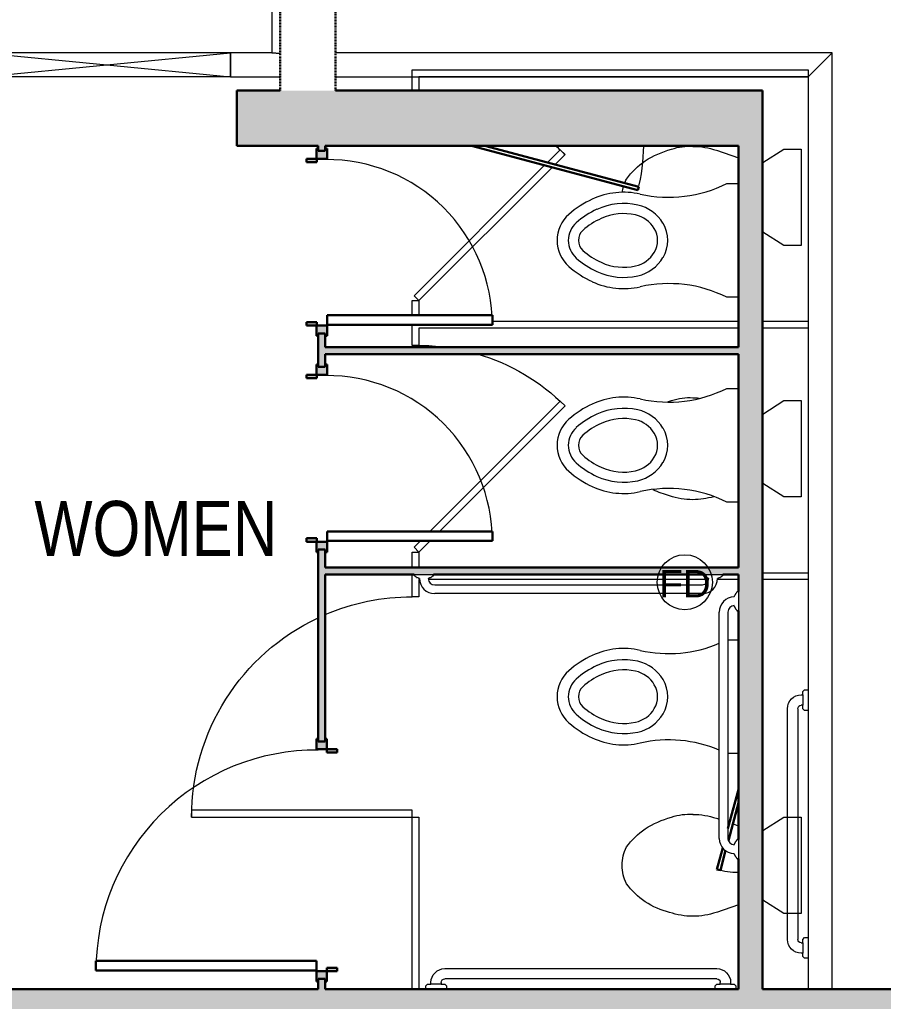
# Model space of a CAD drawing. Header units: inches. Extents: x -4451 to 2809, y -40 to 2719.
# Drawn here: x -2832.1 to -2706.7, y 1431.6 to 1574.2 of the extents above; entities that cross this region are included whole.
import ezdxf

# ---------------------------------------------------------------- set-up
doc = ezdxf.new("R2010")
doc.units = ezdxf.units.IN
doc.header["$MEASUREMENT"] = 0
doc.linetypes.add('Demolished', pattern=[0.1875, 0.125, -0.0625])
for name, color, linetype, lineweight in [('7th Floor_dwg', 8, 'Continuous', 9), ('A-Anno-Bldg', 7, 'Continuous', 9), ('A-ANNO-NOTE', 131, 'Continuous', 18), ('A-DOOR', 31, 'Continuous', 18), ('A-Flor-Pfix', 7, 'Continuous', 9), ('A-Flor-Spcl', 7, 'Continuous', 9), ('A-Flor-Tptn', 7, 'Continuous', 9), ('A-WALL', 113, 'Continuous', 18), ('A-Wall-Bldg', 7, 'Continuous', 9), ('A-Wall-Open', 7, 'Continuous', 9), ('A-WALL-PATT', 111, 'Continuous', 18), ('I-FURN', 30, 'Continuous', 18), ('I-WALL', 2, 'Demolished', 9), ('P-SANR-FIXT', 6, 'Continuous', 18)]:
    doc.layers.add(name, color=color, linetype=linetype, lineweight=lineweight)
doc.styles.add('Arial', font='arial.ttf', dxfattribs={"width": 0.8, "height": 8})
doc.styles.add('Arial_3', font='arial.ttf', dxfattribs={"height": 4})

# ---------------------------------------------------------------- blocks, each defined once
blk = doc.blocks.new('7th Floor_dwg_Stall _Accessible_-V7-Level 07 DEMOLITION PLAN')
at = {"layer": 'A-Flor-Pfix'}
for p, q in [((11.63, 24.25), (11.41, 24.17)), ((13.32, 24.84), (12.9, 24.7)), ((10.94, 24.01), (10.12, 23.72)), ((10.12, 12.28), (13.32, 11.16))]:
    blk.add_line(p, q, dxfattribs=at)
at = {"layer": 'A-Flor-Pfix', "flags": 128}
blk.add_lwpolyline([(6.59, 23.04), (3.5, 25), (1, 25), (1, 11), (3.5, 11), (6.59, 12.96)], dxfattribs=at)
at = {"layer": 'A-Flor-Pfix'}
for centre, radius, start, end in [((16.72, 14.88), 10.52, 90, 108.8354), ((17.24, 17.38), 8.05, 71.1646, 93.7754), ((16.16, 11.47), 14.01, 57.6462, 74.7553), ((17.24, 14.02), 11.29, 36.0611, 55.3641), ((21.07, 18), 5.93, 0, 26.7012), ((21.07, 18), 5.93, 333.2988, 360), ((17.24, 21.98), 11.29, 304.6359, 323.9389), ((16.7, 23.91), 13.2, 284.9626, 301.7838), ((16.72, 21.12), 10.52, 251.1646, 270), ((16.72, 21.12), 10.52, 270, 288.8354)]:
    blk.add_arc(centre, radius, start, end, dxfattribs=at)
at = {"layer": 'A-Flor-Spcl'}
for p, q in [((0.75, 42.75), (0.75, 41.25)), ((1.5, 40.75), (1.5, 7.25)), ((3, 7.25), (3, 40.75)), ((0.75, 6.75), (0.75, 5.25)), ((52.75, 3), (13.25, 3)), ((13.25, 1.5), (52.75, 1.5)), ((11.25, 0.75), (12.75, 0.75)), ((53.25, 0.75), (54.75, 0.75))]:
    blk.add_line(p, q, dxfattribs=at)
at = {"layer": 'A-Flor-Spcl', "flags": 128}
for points in [[(1, 42.75), (0.75, 42.75), (0.75, 43.25), (0.5, 43.5), (0, 43.5), (0, 40.5), (0.5, 40.5), (0.75, 40.75), (0.75, 41.25), (1, 41.25)], [(1, 6.75), (0.75, 6.75), (0.75, 7.25), (0.5, 7.5), (0, 7.5), (0, 4.5), (0.5, 4.5), (0.75, 4.75), (0.75, 5.25), (1, 5.25)], [(11.25, 1), (11.25, 0.75), (10.75, 0.75), (10.5, 0.5), (10.5, 0)], [(13.5, 0), (13.5, 0.5), (13.25, 0.75), (12.75, 0.75), (12.75, 1)], [(53.25, 1), (53.25, 0.75), (52.75, 0.75), (52.5, 0.5), (52.5, 0)], [(55.5, 0), (55.5, 0.5), (55.25, 0.75), (54.75, 0.75), (54.75, 1)]]:
    blk.add_lwpolyline(points, dxfattribs=at)
at = {"layer": 'A-Flor-Spcl'}
for centre, radius, start, end in [((1, 40.75), 2, 360, 90), ((1, 40.75), 0.5, 0, 90), ((1, 7.25), 2, 270, 0), ((1, 7.25), 0.5, 270, 360), ((13.25, 1), 2, 90, 180), ((52.75, 1), 2, 0, 90), ((13.25, 1), 0.5, 90, 180), ((52.75, 1), 0.5, 0, 90)]:
    blk.add_arc(centre, radius, start, end, dxfattribs=at)
at = {"layer": 'A-Flor-Tptn'}
for p, q in [((6.62, 60.5), (0, 60.5)), ((10.12, 59.5), (13.16, 59.5)), ((14.44, 59.5), (55.12, 59.5))]:
    blk.add_line(p, q, dxfattribs=at)
at = {"layer": 'A-Flor-Tptn', "flags": 128}
for points in [[(0, 60.5), (0, 59.5), (6.62, 59.5)], [(56.39, 59.5), (56.5, 59.5), (56.5, 57), (57.5, 57), (57.5, 60.25)], [(57.5, 0), (57.5, 25), (56.5, 25), (56.5, 0)]]:
    blk.add_lwpolyline(points, dxfattribs=at)
blk.add_lwpolyline([(57.5, 25), (57.5, 26), (89.5, 26), (89.5, 25)], close=True, dxfattribs=at)
at = {"layer": 'A-Flor-Tptn'}
for start, end in [(66.7624, 90), (360, 64.7646)]:
    blk.add_arc((57.5, 25), 32, start, end, dxfattribs=at)
blk = doc.blocks.new('7th Floor_dwg_Stall-V8-Level 07 DEMOLITION PLAN')
at = {"layer": 'A-Flor-Pfix'}
for p, q in [((10.18, 23.74), (10.12, 23.72)), ((10.12, 12.28), (10.18, 12.26))]:
    blk.add_line(p, q, dxfattribs=at)
at = {"layer": 'A-Flor-Pfix', "flags": 128}
blk.add_lwpolyline([(6.59, 23.04), (3.5, 25), (1, 25), (1, 11), (3.5, 11), (6.59, 12.96)], dxfattribs=at)
at = {"layer": 'A-Flor-Pfix'}
for centre, radius, start, end in [((16.72, 14.88), 10.52, 90, 94.9597), ((17.24, 17.38), 8.05, 71.1646, 93.7754), ((16.16, 11.47), 14.01, 72.5283, 74.7553), ((16.7, 23.91), 13.2, 284.9626, 295.9257), ((16.72, 21.12), 10.52, 253.4962, 270), ((16.72, 21.12), 10.52, 270, 288.8354)]:
    blk.add_arc(centre, radius, start, end, dxfattribs=at)
at = {"layer": 'A-Flor-Tptn'}
for p, q in [((6.62, 36.5), (0, 36.5)), ((45.85, 36.5), (10.12, 36.5)), ((54.88, 4.63), (56.5, 3))]:
    blk.add_line(p, q, dxfattribs=at)
at = {"layer": 'A-Flor-Tptn', "flags": 128}
for points in [[(0, 36.5), (0, 35.5), (6.62, 35.5)], [(10.12, 35.5), (56.5, 35.5), (56.5, 33), (57.5, 33), (57.5, 36)], [(54.91, 6), (35.99, 24.92), (35.29, 24.21), (53.5, 6)], [(56.5, 3), (57.21, 3.71), (56.29, 4.63)], [(57.5, 0.75), (57.5, 3), (56.5, 3), (56.5, 0.75)]]:
    blk.add_lwpolyline(points, dxfattribs=at)
at = {"layer": 'A-Flor-Tptn'}
for start, end in [(90, 97.3056), (106.3543, 135)]:
    blk.add_arc((56.5, 3), 30, start, end, dxfattribs=at)
blk = doc.blocks.new('7th Floor_dwg_Stall-V9-Level 07 DEMOLITION PLAN')
at = {"layer": 'A-Flor-Pfix'}
blk.add_line((13.32, 24.84), (10.12, 23.72), dxfattribs=at)
at = {"layer": 'A-Flor-Pfix', "flags": 128}
blk.add_lwpolyline([(6.59, 23.04), (3.5, 25), (1, 25), (1, 11), (3.5, 11), (6.59, 12.96)], dxfattribs=at)
at = {"layer": 'A-Flor-Pfix'}
for centre, radius, start, end in [((16.72, 14.88), 10.52, 90, 108.8354), ((17.24, 17.38), 8.05, 71.1646, 93.7754), ((16.16, 11.47), 14.01, 57.6462, 74.7553), ((17.24, 14.02), 11.29, 36.0611, 55.3641), ((21.07, 18), 5.93, 20.3578, 26.7012), ((21.07, 18), 5.93, 6.8937, 15.4982)]:
    blk.add_arc(centre, radius, start, end, dxfattribs=at)
at = {"layer": 'A-Flor-Tptn'}
blk.add_line((37.14, 22.36), (56.5, 3), dxfattribs=at)
at = {"layer": 'A-Flor-Tptn', "flags": 128}
for points in [[(0, 36.5), (0, 35.5), (56.5, 35.5), (56.5, 33.5)], [(57.5, 33.5), (57.5, 36.5), (0, 36.5)], [(37.85, 23.07), (35.99, 24.92), (35.29, 24.21), (36.73, 22.77)], [(56.5, 3), (57.21, 3.71), (38.26, 22.66)], [(57.5, 0.88), (57.5, 3), (56.5, 3), (56.5, 0.88)]]:
    blk.add_lwpolyline(points, dxfattribs=at)
at = {"layer": 'A-Flor-Tptn'}
blk.add_arc((56.5, 3), 30, 131.27, 135, dxfattribs=at)
blk = doc.blocks.new('7th Floor_dwg-6970059-Level 07 DEMOLITION PLAN')
at = {"layer": 'A-Wall-Bldg', "flags": 128}
for points in [[(-2795.47, 1628.15), (-2795.47, 1599.4), (-2795.47, 1569.4), (-2801.43, 1569.4), (-2801.43, 1565.9), (-2794.22, 1565.9)], [(-2714.1, 1433.4), (-2714.1, 1569.4), (-2786.22, 1569.4)], [(-2786.22, 1565.9), (-2717.6, 1565.9), (-2717.6, 1433.4)]]:
    blk.add_lwpolyline(points, dxfattribs=at)
at = {"layer": 'A-Wall-Open'}
blk.add_line((-2801.43, 1569.4), (-2837.43, 1569.4), dxfattribs=at)
at = {"layer": 'A-Wall-Open', "flags": 128}
blk.add_lwpolyline([(-2837.43, 1565.9), (-2801.43, 1569.4), (-2801.43, 1565.9), (-2837.43, 1565.9), (-2837.43, 1569.4), (-2801.43, 1565.9)], dxfattribs=at)
at = {"layer": 'A-WALL-PATT', "color": 7, "lineweight": 9, "flags": 128}
blk.add_lwpolyline([(-2801.43, 1565.9), (-2801.43, 1568.9), (-2801.43, 1569.4)], dxfattribs=at)
for points in [[(-2794.22, 1569.28), (-2795.47, 1569.4)], [(-2714.1, 1569.4), (-2715.27, 1568.23), (-2717.6, 1565.9), (-2714.6, 1568.9)]]:
    blk.add_lwpolyline(points, close=True, dxfattribs=at)
at = {"extrusion": (0, 0, -1), "zscale": -1}
for name, p in [('7th Floor_dwg_Stall-V9-Level 07 DEMOLITION PLAN', (2717.6, 1530.4)), ('7th Floor_dwg_Stall-V8-Level 07 DEMOLITION PLAN', (2717.6, 1493.9)), ('7th Floor_dwg_Stall _Accessible_-V7-Level 07 DEMOLITION PLAN', (2717.6, 1433.4))]:
    blk.add_blockref(name, p, dxfattribs=at)
at = {"layer": 'A-Anno-Bldg', "insert": (-2812.29, 1504.32), "char_height": 8, "width": 41.7217, "attachment_point": 2, "line_spacing_factor": 0.941778, "style": 'Arial'}
blk.add_mtext('WOMEN', dxfattribs=at)
blk = doc.blocks.new('P-Toilet-Wall-3D - Wall Mount-V16-Level 07 DEMOLITION PLAN')
at = {"layer": 'P-SANR-FIXT', "lineweight": 9}
for p, q in [((-995.46, 1581.66), (-995.46, 1583.29)), ((-978.96, 1583.29), (-978.96, 1581.66)), ((-988.46, 1581.66), (-995.46, 1581.66)), ((-988.46, 1581.6), (-988.46, 1581.66)), ((-978.96, 1581.66), (-985.96, 1581.66)), ((-985.96, 1581.66), (-985.96, 1581.6))]:
    blk.add_line(p, q, dxfattribs=at)
for centre, radius, start, end in [((-987.21, 1602.9), 5.03, 41.296, 138.704), ((-980.4, 1596.92), 14.09, 138.704, 155.296), ((-987.21, 1602.9), 3.4, 41.296, 138.704), ((-994.02, 1596.92), 14.09, 24.704, 41.296), ((-980.4, 1596.92), 12.47, 138.704, 155.296), ((-980.4, 1596.92), 11, 138.704, 155.296), ((-987.21, 1602.9), 1.93, 41.296, 138.704), ((-994.02, 1596.92), 11, 24.704, 41.296), ((-994.02, 1596.92), 12.47, 24.704, 41.296), ((-983.28, 1598.25), 10.93, 155.296, 192.704), ((-991.15, 1598.25), 10.93, 347.296, 24.704), ((-983.28, 1598.25), 9.3, 155.296, 192.704), ((-983.28, 1598.25), 7.83, 155.296, 192.704), ((-991.15, 1598.25), 7.83, 347.296, 24.704), ((-991.15, 1598.25), 9.3, 347.296, 24.704), ((-1012.31, 1591.7), 18.83, 333.4615, 12.704), ((-986.78, 1597.46), 5.71, 192.704, 239.296), ((-986.78, 1597.46), 4.24, 192.704, 239.296), ((-987.64, 1597.46), 4.24, 300.704, 347.296), ((-987.64, 1597.46), 5.71, 300.704, 347.296), ((-962.11, 1591.7), 18.83, 167.296, 206.5385), ((-987.21, 1596.73), 4.87, 239.296, 300.704), ((-987.21, 1596.73), 3.4, 239.296, 300.704)]:
    blk.add_arc(centre, radius, start, end, dxfattribs=at)
blk = doc.blocks.new('P-Toilet-Wall-3D - Wall Mount-V18-Level 07 DEMOLITION PLAN')
at = {"layer": 'P-SANR-FIXT', "lineweight": 9}
for p, q in [((-867.65, 1478.15), (-867.65, 1485.15)), ((-867.65, 1485.15), (-866.2, 1485.15)), ((-867.72, 1478.15), (-867.65, 1478.15)), ((-867.65, 1475.65), (-867.72, 1475.65)), ((-867.65, 1468.65), (-867.65, 1475.65)), ((-866.2, 1468.65), (-867.65, 1468.65))]:
    blk.add_line(p, q, dxfattribs=at)
for centre, radius, start, end in [((-857.61, 1502), 18.83, 247.0894, 282.704), ((-851.07, 1472.96), 10.93, 65.296, 102.704), ((-852.39, 1470.09), 14.09, 48.704, 65.296), ((-851.86, 1476.47), 5.71, 102.704, 149.296), ((-851.07, 1472.96), 9.3, 65.296, 102.704), ((-852.39, 1470.09), 12.47, 48.704, 65.296), ((-851.86, 1476.47), 4.24, 102.704, 149.296), ((-851.07, 1472.96), 7.83, 65.296, 102.704), ((-852.39, 1470.09), 11, 48.704, 65.296), ((-846.41, 1476.9), 5.03, 311.296, 48.704), ((-852.58, 1476.9), 4.87, 149.296, 210.704), ((-852.58, 1476.9), 3.4, 149.296, 210.704), ((-846.41, 1476.9), 3.4, 311.296, 48.704), ((-846.41, 1476.9), 1.93, 311.296, 48.704), ((-851.86, 1477.33), 5.71, 210.704, 257.296), ((-851.86, 1477.33), 4.24, 210.704, 257.296), ((-852.39, 1483.71), 11, 294.704, 311.296), ((-852.39, 1483.71), 12.47, 294.704, 311.296), ((-851.07, 1480.83), 7.83, 257.296, 294.704), ((-852.39, 1483.71), 14.09, 294.704, 311.296), ((-851.07, 1480.83), 9.3, 257.296, 294.704), ((-857.61, 1451.8), 18.83, 77.296, 112.9106), ((-851.07, 1480.83), 10.93, 257.296, 294.704)]:
    blk.add_arc(centre, radius, start, end, dxfattribs=at)
blk = doc.blocks.new('Door - Single - Solid Door 3-V29-Level 07 DEMOLITION PLAN')
at = {"layer": 'A-DOOR'}
h = blk.add_hatch(color=10, dxfattribs=at)
h.paths.add_polyline_path([(-13.63, 0.59), (-13.26, 0.59), (-13.26, -0.41), (-13.63, -0.41), (-13.63, -0.68), (-12.13, -0.68), (-12.13, -2.14), (-11.63, -2.14), (-11.63, -0.64), (-12.13, -0.64), (-12.13, 0.86), (-13.63, 0.86)], flags=0)
h.paths.add_polyline_path([(19.62, -0.64), (19.62, -2.14), (20.12, -2.14), (20.12, -0.68), (21.62, -0.68), (21.62, -0.41), (21.24, -0.41), (21.24, 0.59), (21.62, 0.59), (21.62, 0.86), (20.12, 0.86), (20.12, -0.64)], flags=0)
at = {"layer": 'A-DOOR', "color": 8, "lineweight": 30}
for p, q in [((-12.01, 32.86), (-10.63, 32.86)), ((-12.01, 0.86), (-12.01, 32.86)), ((-10.63, 32.86), (-10.63, 0.86)), ((-13.63, 0.86), (-13.63, 0.59)), ((-12.13, 0.86), (-13.63, 0.86)), ((-12.13, -0.64), (-12.13, 0.86)), ((-10.63, 0.86), (-12.01, 0.86)), ((21.62, 0.86), (20.12, 0.86)), ((20.12, 0.86), (20.12, -0.64)), ((21.62, 0.59), (21.62, 0.86)), ((-13.63, -0.41), (-13.63, -0.68)), ((-13.63, -0.68), (-12.13, -0.68)), ((-11.63, -0.64), (-12.13, -0.64)), ((-12.13, -0.68), (-12.13, -2.14)), ((-11.63, -2.14), (-11.63, -0.64)), ((20.12, -0.64), (19.62, -0.64)), ((19.62, -0.64), (19.62, -2.14)), ((20.12, -2.14), (20.12, -0.68)), ((20.12, -0.68), (21.62, -0.68)), ((21.62, -0.68), (21.62, -0.41)), ((-12.13, -2.14), (-11.63, -2.14)), ((19.62, -2.14), (20.12, -2.14))]:
    blk.add_line(p, q, dxfattribs=at)
at = {"layer": 'A-DOOR', "lineweight": 9}
blk.add_arc((-12.01, 0.86), 32, 359.5, 90, dxfattribs=at)
blk = doc.blocks.new('Door - Single - Solid Door 2-7020873-Level 07 DEMOLITION PLAN')
at = {"layer": 'A-DOOR'}
h = blk.add_hatch(color=10, dxfattribs=at)
h.paths.add_polyline_path([(-9.63, 0.68), (-9.63, 0.41), (-9.26, 0.41), (-9.26, -0.59), (-9.63, -0.59), (-9.63, -0.86), (-8.13, -0.86), (-8.13, 0.64), (-7.63, 0.64), (-7.63, 2.14), (-8.13, 2.14), (-8.13, 0.68), (-9.26, 0.68)], flags=0)
h.paths.add_polyline_path([(15.62, 0.64), (16.12, 0.64), (16.12, -0.86), (17.62, -0.86), (17.62, -0.59), (17.24, -0.59), (17.24, 0.41), (17.62, 0.41), (17.62, 0.68), (16.12, 0.68), (16.12, 2.14), (15.62, 2.14), (15.62, 1.28)], flags=0)
at = {"layer": 'A-DOOR', "color": 8, "lineweight": 30}
for p, q in [((-8.13, 2.14), (-7.63, 2.14)), ((-8.13, 0.68), (-8.13, 2.14)), ((-7.63, 2.14), (-7.63, 0.64)), ((15.62, 2.14), (16.12, 2.14)), ((15.62, 0.64), (15.62, 2.14)), ((16.12, 2.14), (16.12, 0.68)), ((-9.63, 0.68), (-8.13, 0.68)), ((-9.63, 0.41), (-9.63, 0.68)), ((-8.13, 0.64), (-8.13, -0.86)), ((-7.63, 0.64), (-8.13, 0.64)), ((16.12, 0.64), (15.62, 0.64)), ((16.12, 0.68), (17.62, 0.68)), ((16.12, -0.86), (16.12, 0.64)), ((17.62, 0.68), (17.62, 0.41)), ((-9.63, -0.86), (-9.63, -0.59)), ((-8.13, -0.86), (-9.63, -0.86)), ((-6.63, -0.86), (-8.01, -0.86)), ((-8.01, -0.86), (-8.01, -24.86)), ((-6.63, -24.86), (-6.63, -0.86)), ((17.62, -0.86), (16.12, -0.86)), ((17.62, -0.59), (17.62, -0.86)), ((-8.01, -24.86), (-6.63, -24.86))]:
    blk.add_line(p, q, dxfattribs=at)
at = {"layer": 'A-DOOR', "lineweight": 9}
blk.add_arc((-8.01, -0.86), 24, 270, 0.5, dxfattribs=at)
blk = doc.blocks.new('P-Grab_Bar-36in - 36 INCH-3759717-Level 07 DEMOLITION PLAN')
at = {"layer": 'I-FURN', "lineweight": 9}
for p, q in [((-1039.29, 1584.39), (-1006.43, 1584.39)), ((-1006.44, 1583.12), (-1039.29, 1583.12)), ((-1042.26, 1581.6), (-1042.26, 1581.74)), ((-1039.46, 1581.6), (-1042.26, 1581.6)), ((-1041.57, 1582.21), (-1041.5, 1582.21)), ((-1040.23, 1582.21), (-1040.16, 1582.21)), ((-1039.46, 1581.74), (-1039.46, 1581.6)), ((-1006.26, 1581.6), (-1006.26, 1581.74)), ((-1003.46, 1581.6), (-1006.26, 1581.6)), ((-1005.57, 1582.21), (-1005.5, 1582.21)), ((-1004.23, 1582.21), (-1004.16, 1582.21)), ((-1003.46, 1581.74), (-1003.46, 1581.6))]:
    blk.add_line(p, q, dxfattribs=at)
for centre, radius, start, end in [((-1039.29, 1582.18), 2.21, 90, 179.1445), ((-1006.44, 1582.18), 2.21, 0.8636, 89.8856), ((-1039.28, 1582.17), 0.946, 90.5765, 177.6589), ((-1006.44, 1582.17), 0.946, 2.3393, 89.6607), ((-1042.17, 1581.74), 0.0934, 88.0011, 180), ((-1042.17, 1581.93), 0.0984, 272.9558, 347.0471), ((-1041.99, 1581.86), 0.0975, 89.156, 150.8479), ((-1042.01, 1582.06), 0.0998, 280.0133, 343.9943), ((-1041.83, 1581.98), 0.0983, 82.1862, 147.824), ((-1041.81, 1582.33), 0.259, 270.2678, 327.7398), ((-1041.57, 1582.18), 0.0327, 86.7864, 147.7398), ((-1040.16, 1582.18), 0.0327, 32.2602, 93.2136), ((-1039.91, 1582.33), 0.259, 212.2602, 269.7322), ((-1039.9, 1581.98), 0.0983, 32.176, 97.8138), ((-1039.72, 1582.06), 0.0998, 196.0057, 259.9867), ((-1039.73, 1581.86), 0.0975, 29.1521, 90.844), ((-1039.55, 1581.93), 0.0984, 192.9529, 267.0442), ((-1039.56, 1581.74), 0.0934, 0, 91.9989), ((-1006.17, 1581.74), 0.0934, 88, 180), ((-1006.17, 1581.93), 0.0984, 272.955, 347.045), ((-1005.99, 1581.86), 0.0975, 89.1532, 150.8468), ((-1006.01, 1582.06), 0.0998, 280.0117, 343.9883), ((-1005.83, 1581.98), 0.0983, 82.1794, 147.8206), ((-1005.81, 1582.33), 0.259, 270.2661, 327.7339), ((-1005.57, 1582.18), 0.0327, 86.7675, 147.7339), ((-1004.16, 1582.18), 0.0327, 32.2704, 93.2464), ((-1003.91, 1582.33), 0.259, 212.2704, 269.7352), ((-1003.9, 1581.98), 0.0983, 32.1818, 97.8257), ((-1003.72, 1582.06), 0.0998, 196.0161, 259.9895), ((-1003.73, 1581.86), 0.0975, 29.154, 90.8489), ((-1003.55, 1581.93), 0.0984, 192.9565, 267.0456), ((-1003.56, 1581.74), 0.0934, 0, 92.0008)]:
    blk.add_arc(centre, radius, start, end, dxfattribs=at)
blk = doc.blocks.new('P-Grab_Bar-42in - 42 INCH-3757786-Level 07 DEMOLITION PLAN')
at = {"layer": 'I-FURN', "lineweight": 9}
for p, q in [((-1000.1, 1628.66), (-999.96, 1628.66)), ((-999.96, 1628.66), (-999.96, 1625.86)), ((-1000.57, 1627.9), (-1000.57, 1627.97)), ((-1002.75, 1586.83), (-1002.75, 1625.69)), ((-1001.48, 1625.69), (-1001.48, 1586.83)), ((-1000.57, 1626.56), (-1000.57, 1626.63)), ((-999.96, 1625.86), (-1000.1, 1625.86)), ((-1000.57, 1585.9), (-1000.57, 1585.97)), ((-1000.1, 1586.66), (-999.96, 1586.66)), ((-999.96, 1586.66), (-999.96, 1583.86)), ((-1000.57, 1584.56), (-1000.57, 1584.62)), ((-999.96, 1583.86), (-1000.1, 1583.86))]:
    blk.add_line(p, q, dxfattribs=at)
for centre, radius, start, end in [((-1000.7, 1628.21), 0.259, 302.2704, 359.7352), ((-1000.34, 1628.23), 0.0983, 122.1818, 187.8257), ((-1000.42, 1628.4), 0.0998, 286.0161, 349.9895), ((-1000.22, 1628.39), 0.0975, 119.154, 180.8489), ((-1000.29, 1628.57), 0.0984, 282.9565, 357.0456), ((-1000.1, 1628.57), 0.0934, 90, 182.0008), ((-1000.54, 1625.69), 2.21, 90.8636, 179.8856), ((-1000.54, 1627.97), 0.0327, 122.2704, 183.2464), ((-1000.53, 1625.68), 0.946, 92.3393, 179.6607), ((-1000.54, 1626.56), 0.0327, 176.7675, 237.7339), ((-1000.7, 1626.31), 0.259, 0.2661, 57.7339), ((-1000.34, 1626.3), 0.0983, 172.1794, 237.8206), ((-1000.42, 1626.12), 0.0998, 10.0117, 73.9883), ((-1000.22, 1626.13), 0.0975, 179.1532, 240.8468), ((-1000.29, 1625.95), 0.0984, 2.955, 77.045), ((-1000.1, 1625.95), 0.0934, 178, 270), ((-1000.54, 1586.83), 2.21, 180, 269.1445), ((-1000.53, 1586.84), 0.946, 180.5765, 267.6589), ((-1000.54, 1585.97), 0.0327, 122.2602, 183.2136), ((-1000.7, 1586.21), 0.259, 302.2602, 359.7322), ((-1000.34, 1586.23), 0.0983, 122.176, 187.8138), ((-1000.42, 1586.4), 0.0998, 286.0057, 349.9867), ((-1000.22, 1586.39), 0.0975, 119.1521, 180.844), ((-1000.29, 1586.57), 0.0984, 282.9529, 357.0442), ((-1000.1, 1586.57), 0.0934, 90, 181.9989), ((-1000.54, 1584.56), 0.0327, 176.7864, 237.7398), ((-1000.7, 1584.31), 0.259, 0.2678, 57.7398), ((-1000.34, 1584.3), 0.0983, 172.1862, 237.824), ((-1000.42, 1584.12), 0.0998, 10.0133, 73.9943), ((-1000.22, 1584.13), 0.0975, 179.156, 240.8479), ((-1000.29, 1583.95), 0.0984, 2.9558, 77.0471), ((-1000.1, 1583.95), 0.0934, 178.0011, 270)]:
    blk.add_arc(centre, radius, start, end, dxfattribs=at)
blk = doc.blocks.new('Door-Single-Panel - ACCESS PANEL-7119048-Level 07 DEMOLITION PLAN')
at = {"layer": 'A-DOOR', "color": 8, "lineweight": 30}
for p, q in [((-11.65, 10.47), (-11.78, 9.99)), ((-11.78, 9.99), (10.57, 4)), ((12.5, 4), (-11.65, 10.47))]:
    blk.add_line(p, q, dxfattribs=at)
at = {"layer": 'A-DOOR', "lineweight": 9}
blk.add_arc((12.5, 4), 25, 165, 180, dxfattribs=at)
blk = doc.blocks.new('Door-Single-Panel - ACCESS PANEL 2-7119058-Level 07 DEMOLITION PLAN')
at = {"layer": 'A-DOOR', "color": 8, "lineweight": 30}
for p, q in [((-5.59, 4.86), (-5.72, 4.37)), ((-5.72, 4.37), (-2.86, 3.61)), ((-2.47, 4.02), (-5.59, 4.86)), ((-1.38, 3.21), (4.07, 1.75)), ((6, 1.75), (0.34, 3.27))]:
    blk.add_line(p, q, dxfattribs=at)
at = {"layer": 'A-DOOR', "lineweight": 9}
blk.add_arc((6, 1.75), 12, 165, 180, dxfattribs=at)

msp = doc.modelspace()

# ---------------------------------------------------------------- hatches: boundary and pattern name
at = {"layer": 'A-WALL-PATT', "lineweight": 9}
for points in [[(-2727.72, 1555.9), (-2724.22, 1555.9), (-2724.22, 1563.9), (-2800.51, 1563.9), (-2800.51, 1555.9), (-2728.33, 1555.9)], [(-2727.72, 1433.4), (-2724.22, 1433.4), (-2724.22, 1555.9), (-2727.72, 1555.9), (-2727.72, 1451.65)], [(-2728.33, 1525.65), (-2727.72, 1525.65), (-2727.72, 1526.65), (-2787.72, 1526.65), (-2787.72, 1525.65), (-2743.94, 1525.65)], [(-2759.55, 1493.65), (-2727.72, 1493.65), (-2727.72, 1494.65), (-2787.72, 1494.65), (-2787.72, 1493.65), (-2763.45, 1493.65)], [(-2697.1, 1429.9), (-2695.35, 1429.9), (-2695.35, 1433.4), (-2858.22, 1433.4), (-2858.22, 1429.9), (-2697.11, 1429.9)]]:
    msp.add_hatch(color=7, dxfattribs=at).paths.add_polyline_path(points, flags=0)
h = msp.add_hatch(color=7, dxfattribs=at)
h.paths.add_polyline_path([(-2787.72, 1433.4), (-2787.72, 1434.9), (-2788.72, 1434.9), (-2788.72, 1433.4)], flags=0)
h.paths.add_polyline_path([(-2787.72, 1469.4), (-2787.72, 1497.27), (-2788.72, 1497.27), (-2788.72, 1469.4)], flags=0)
h.paths.add_polyline_path([(-2788.72, 1523.77), (-2787.72, 1523.77), (-2787.72, 1528.65), (-2788.72, 1528.65), (-2788.72, 1526.41)], flags=0)
h.paths.add_polyline_path([(-2788.72, 1555.15), (-2787.72, 1555.15), (-2787.72, 1555.9), (-2788.72, 1555.9)], flags=0)

# ---------------------------------------------------------------- linework, layer by layer
at = {"layer": 'A-ANNO-NOTE', "lineweight": 9}
msp.add_circle((-2735.5, 1492.51), 4, dxfattribs=at)
at = {"layer": 'A-WALL', "color": 250, "linetype": 'Demolished', "lineweight": 30}
for p, q in [((-2794.22, 1596.65), (-2794.22, 1563.9)), ((-2786.22, 1563.9), (-2786.22, 1594.4))]:
    msp.add_line(p, q, dxfattribs=at)
at = {"layer": 'A-WALL', "color": 8, "lineweight": 30}
for p, q in [((-2794.22, 1563.9), (-2800.51, 1563.9)), ((-2800.51, 1563.9), (-2800.51, 1555.9)), ((-2724.22, 1563.9), (-2786.22, 1563.9)), ((-2724.22, 1555.9), (-2724.22, 1563.9)), ((-2800.51, 1555.9), (-2788.72, 1555.9)), ((-2787.72, 1555.9), (-2727.72, 1555.9))]:
    msp.add_line(p, q, dxfattribs=at)
at = {"layer": 'I-WALL', "color": 8, "linetype": 'Continuous', "lineweight": 30}
for p, q in [((-2788.72, 1555.9), (-2788.72, 1555.15)), ((-2787.72, 1555.15), (-2787.72, 1555.9)), ((-2727.72, 1555.9), (-2727.72, 1526.65)), ((-2724.22, 1433.4), (-2724.22, 1555.9)), ((-2788.72, 1555.15), (-2787.72, 1555.15)), ((-2788.72, 1528.65), (-2788.72, 1523.77)), ((-2787.72, 1528.65), (-2788.72, 1528.65)), ((-2787.72, 1526.65), (-2787.72, 1528.65)), ((-2727.72, 1526.65), (-2787.72, 1526.65)), ((-2787.72, 1523.77), (-2787.72, 1525.65)), ((-2787.72, 1525.65), (-2727.72, 1525.65)), ((-2727.72, 1525.65), (-2727.72, 1494.65)), ((-2788.72, 1523.77), (-2787.72, 1523.77)), ((-2788.72, 1497.27), (-2788.72, 1469.4)), ((-2787.72, 1497.27), (-2788.72, 1497.27)), ((-2787.72, 1494.65), (-2787.72, 1497.27)), ((-2727.72, 1494.65), (-2787.72, 1494.65)), ((-2787.72, 1469.4), (-2787.72, 1493.65)), ((-2787.72, 1493.65), (-2774.78, 1493.65)), ((-2771.98, 1493.65), (-2732.78, 1493.65)), ((-2729.98, 1493.65), (-2727.72, 1493.65)), ((-2727.72, 1493.65), (-2727.72, 1491.15)), ((-2727.72, 1488.35), (-2727.72, 1455.15)), ((-2788.72, 1469.4), (-2787.72, 1469.4)), ((-2727.72, 1452.35), (-2727.72, 1433.4)), ((-2788.72, 1434.9), (-2788.72, 1433.4)), ((-2787.72, 1434.9), (-2788.72, 1434.9)), ((-2787.72, 1433.4), (-2787.72, 1434.9)), ((-2788.72, 1433.4), (-2842.22, 1433.4)), ((-2727.72, 1433.4), (-2787.72, 1433.4)), ((-2697.1, 1433.4), (-2724.22, 1433.4))]:
    msp.add_line(p, q, dxfattribs=at)

# ---------------------------------------------------------------- block references
at = {"layer": '7th Floor_dwg', "color": 7}
msp.add_blockref('7th Floor_dwg-6970059-Level 07 DEMOLITION PLAN', (0, 0), dxfattribs=at)
at = {"layer": 'A-DOOR'}
for name, p, rotation in [('Door - Single - Solid Door 2-7020873-Level 07 DEMOLITION PLAN', (-2788.3, 1537.9), 89.99999999999984), ('Door-Single-Panel - ACCESS PANEL-7119048-Level 07 DEMOLITION PLAN', (-2753.97, 1559.9), 180), ('Door - Single - Solid Door 2-7020873-Level 07 DEMOLITION PLAN', (-2788.3, 1506.53), 89.99999999999984), ('Door - Single - Solid Door 3-V29-Level 07 DEMOLITION PLAN', (-2788.13, 1448.15), 89.99999999999984), ('Door-Single-Panel - ACCESS PANEL 2-7119058-Level 07 DEMOLITION PLAN', (-2725.97, 1456.4), 89.99999999999986)]:
    msp.add_blockref(name, p, dxfattribs=dict(at, rotation=rotation))
at = {"layer": 'P-SANR-FIXT', "lineweight": 9}
for name, p, rotation in [('P-Toilet-Wall-3D - Wall Mount-V16-Level 07 DEMOLITION PLAN', (-1146.12, 2529.36), 90.00000000000007), ('P-Toilet-Wall-3D - Wall Mount-V16-Level 07 DEMOLITION PLAN', (-1146.12, 2499.61), 90.00000000000007), ('P-Grab_Bar-42in - 42 INCH-3757786-Level 07 DEMOLITION PLAN', (-1146.12, 2493.61), 89.99999999999997), ('P-Grab_Bar-36in - 36 INCH-3759717-Level 07 DEMOLITION PLAN', (-1146.12, 2494.61), 90.00000000000006), ('P-Toilet-Wall-3D - Wall Mount-V18-Level 07 DEMOLITION PLAN', (-3595.43, 2952.79), 180)]:
    msp.add_blockref(name, p, dxfattribs=dict(at, rotation=rotation))

# ---------------------------------------------------------------- texts
at = {"layer": 'A-ANNO-NOTE', "lineweight": 9, "insert": (-2739.2, 1494.3), "char_height": 4, "width": 9.292, "attachment_point": 1, "style": 'Arial_3'}
msp.add_mtext('FD', dxfattribs=at)

doc.saveas('drawing.dxf')
